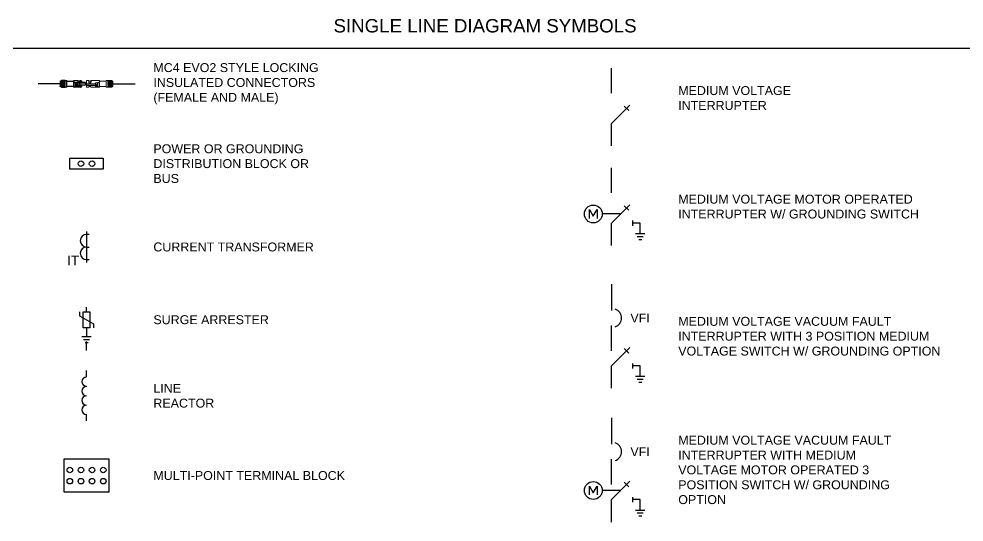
# Paper-space layout 'PV.E01.02 SYMBOLS AND ABBREVIATIONS' of a CAD drawing. Header units: feet, sheet in inches. Extents: x 0 to 34.7, y 0 to 23.
# Drawn here: x 6.47 to 17.07, y 17.11 to 22.76 of the extents above; entities that cross this region are included whole.
import ezdxf

# ---------------------------------------------------------------- set-up
doc = ezdxf.new("R2010")
doc.units = ezdxf.units.FT
doc.header["$MEASUREMENT"] = 0
for name, color, linetype in [('E-1LIN', 4, 'Continuous'), ('E-HARN-COMP', 8, 'Continuous'), ('G-ANNO-TEXT', 1, 'Continuous')]:
    doc.layers.add(name, color=color, linetype=linetype)
doc.styles.add('NEI-A', font='arial.ttf')

# ---------------------------------------------------------------- blocks, each defined once
blk = doc.blocks.new('1LIN-VFI')
at = {"color": 4, "linetype": 'Continuous'}
for points in [[(0, 0), (0, -0.296)], [(0, -0.749), (0, -0.466)], [(0, -1.17), (0, -0.919), (0.206, -0.713)], [(0.197, -0.774), (0.145, -0.722)], [(0.242, -0.947), (0.242, -0.89)], [(0.323, -1.037), (0.323, -0.919), (0.242, -0.919)], [(0.374, -1.039), (0.272, -1.039)], [(0.323, -1.037), (0.323, -1.037)], [(0.357, -1.072), (0.289, -1.072)], [(0.34, -1.106), (0.306, -1.106)]]:
    blk.add_lwpolyline(points, dxfattribs=at)
blk.add_lwpolyline([(0.042, -0.481, 0.707498), (0.042, -0.281, -0.640742)], format="xyb", dxfattribs=at)
at = {"color": 4, "linetype": 'Continuous', "insert": (0.213, -0.381), "char_height": 0.1, "attachment_point": 4, "style": 'NEI-A'}
blk.add_mtext_dynamic_manual_height_columns('VFI', width=0.15943, gutter_width=0.547, heights=[0], dxfattribs=at)
blk = doc.blocks.new('1LIN-DISCONNECT_SWITCH')
at = {"color": 4, "linetype": 'Continuous'}
for points in [[(0, -0.283), (0, 0)], [(0, -0.874), (0, -0.622), (0.206, -0.416)], [(0.197, -0.477), (0.145, -0.426)]]:
    blk.add_lwpolyline(points, dxfattribs=at)
blk = doc.blocks.new('MC_CONN_FEMALE_LOCKING')
for p, q in [((0, 0.0141), (0, -0.0141)), ((0.0042, 0.0166), (0.0266, 0.0166)), ((0.0042, 0.0116), (0.0266, 0.0116)), ((0.0266, 0.0097), (0.0042, 0.0097)), ((0.0042, 0.0035), (0.0266, 0.0035)), ((0.0266, 0.0011), (0.0042, 0.0011)), ((0.0083, 0.0184), (0.0266, 0.0184)), ((0.0266, 0.018), (0.0083, 0.018)), ((0.0083, 0.0157), (0.0266, 0.0157)), ((0.0266, 0.0135), (0.0083, 0.0135)), ((0.0083, 0.0088), (0.0266, 0.0088)), ((0.0266, 0.0053), (0.0083, 0.0053)), ((0.0266, 0.0184), (0.0266, 0.0185)), ((0.0266, 0.0157), (0.0266, 0.018)), ((0.0266, 0.0088), (0.0266, 0.0135)), ((0.0266, -0.0005), (0.0266, 0.0053)), ((0.0364, -0.0185), (0.0364, 0.0185)), ((0.0738, 0.0185), (0.0738, -0.007)), ((0.0755, 0.0099), (0.0755, -0.018)), ((0.0923, 0.0051), (0.0856, 0.0051)), ((0.0856, 0.0051), (0.0856, -0.0134)), ((0.0923, -0.0134), (0.0923, 0.0051)), ((0.0974, 0.0185), (0.0974, 0.0099)), ((0.0974, 0.0164), (0.1112, 0.0169)), ((0.1117, 0.012), (0.0974, 0.0115)), ((0.0974, 0.0094), (0.0974, 0.0099)), ((0.0974, 0.0002), (0.0974, 0.0094)), ((0.0974, -0.0085), (0.0974, 0.0002)), ((0.1185, 0.0101), (0.0978, 0.0093)), ((0.1056, 0.0092), (0.1056, -0.0035)), ((0.1069, 0.0079), (0.1069, 0.0049)), ((0.1409, 0.0078), (0.1069, 0.0078)), ((0.1069, 0.0049), (0.1409, 0.0049)), ((0.1069, 0.0049), (0.1069, -0.0078)), ((0.1112, 0.0181), (0.1135, 0.0182)), ((0.1112, 0.0181), (0.1112, 0.0132)), ((0.1135, 0.0133), (0.1112, 0.0132)), ((0.1117, 0.012), (0.1112, 0.0132)), ((0.1135, 0.0133), (0.1135, 0.0182)), ((0.1135, 0.0182), (0.1191, 0.016)), ((0.1135, 0.0133), (0.1191, 0.0111)), ((0.1191, 0.016), (0.1191, 0.0155)), ((0.1191, 0.016), (0.1191, 0.0111)), ((0.1191, 0.0155), (0.1191, 0.0155)), ((0.1191, 0.0107), (0.1191, 0.0111)), ((0.0042, -0.0056), (0.0266, -0.0056)), ((0.0266, -0.0077), (0.0042, -0.0077)), ((0.0042, -0.0131), (0.0266, -0.0131)), ((0.0266, -0.0145), (0.0042, -0.0145)), ((0.0062, -0.0174), (0.0042, -0.0174)), ((0.0083, -0.0005), (0.0266, -0.0005)), ((0.0266, -0.0042), (0.0083, -0.0042)), ((0.0083, -0.0097), (0.0266, -0.0097)), ((0.0266, -0.0126), (0.0083, -0.0126)), ((0.0083, -0.0162), (0.0266, -0.0162)), ((0.0266, -0.0177), (0.0083, -0.0177)), ((0.0083, -0.0184), (0.0266, -0.0184)), ((0.0266, -0.0097), (0.0266, -0.0042)), ((0.0266, -0.0162), (0.0266, -0.0126)), ((0.0266, -0.0185), (0.0266, -0.0177)), ((0.0738, -0.007), (0.0738, -0.0185)), ((0.0856, -0.0134), (0.0923, -0.0134)), ((0.088, -0.0051), (0.0866, -0.0051)), ((0.0866, -0.0051), (0.0866, -0.0062)), ((0.088, -0.006), (0.0866, -0.006)), ((0.0866, -0.0062), (0.088, -0.0062)), ((0.0892, -0.0038), (0.088, -0.0038)), ((0.088, -0.0038), (0.088, -0.0051)), ((0.088, -0.006), (0.088, -0.0062)), ((0.088, -0.0062), (0.088, -0.0074)), ((0.0892, -0.0073), (0.088, -0.0073)), ((0.088, -0.0074), (0.0892, -0.0074)), ((0.0892, -0.0051), (0.0892, -0.0038)), ((0.0906, -0.0051), (0.0892, -0.0051)), ((0.0892, -0.006), (0.0892, -0.0062)), ((0.0906, -0.006), (0.0892, -0.006)), ((0.0892, -0.0074), (0.0892, -0.0062)), ((0.0892, -0.0062), (0.0906, -0.0062)), ((0.0906, -0.0062), (0.0906, -0.0051)), ((0.0974, -0.0177), (0.0974, -0.0085)), ((0.0974, -0.0164), (0.1117, -0.0169)), ((0.0974, -0.018), (0.0974, -0.0177)), ((0.0974, -0.018), (0.0974, -0.0185)), ((0.1185, -0.0101), (0.0978, -0.0093)), ((0.1185, -0.015), (0.0978, -0.0142)), ((0.1056, -0.0035), (0.1056, -0.0092)), ((0.1409, -0.0078), (0.1069, -0.0078)), ((0.1069, -0.0078), (0.1069, -0.0079)), ((0.1112, -0.0181), (0.1112, -0.0169)), ((0.1117, -0.0169), (0.1112, -0.0181)), ((0.1112, -0.0181), (0.1135, -0.0182)), ((0.1135, -0.0182), (0.1191, -0.016)), ((0.1191, -0.016), (0.1191, -0.0155))]:
    blk.add_line(p, q)
for centre, radius, start, end in [((0.0978, 0.0089), 0.000374, 89.7535, 178.4381), ((0.1185, 0.0107), 0.000562, 269.9223, 0.5325), ((0.0978, -0.0138), 0.000374, 181.5689, 270.2395), ((0.0978, -0.0089), 0.000405, 218.5215, 268.2026), ((0.1185, -0.0107), 0.000562, 1.7474, 90.0991), ((0.1185, -0.0155), 0.000562, 359.4673, 90.0824)]:
    blk.add_arc(centre, radius, start, end)
for points, knots in [([(0, 0.0141), (0, 0.0142), (0, 0.0145), (0.0001, 0.0148), (0.0002, 0.0152), (0.0004, 0.0156), (0.0006, 0.0159), (0.0009, 0.0162), (0.0012, 0.0164), (0.0015, 0.0166), (0.0018, 0.0168), (0.0021, 0.0169), (0.0022, 0.0169)], [0, 0, 0, 0, 0.10003, 0.200056, 0.300052, 0.400274, 0.500206, 0.600381, 0.700131, 0.799747, 0.900416, 1, 1, 1, 1]), ([(0.0042, 0.0166), (0.0041, 0.0165), (0.004, 0.0163), (0.004, 0.0162), (0.004, 0.0161)], [0, 0, 0, 0, 0.524472, 1, 1, 1, 1]), ([(0.004, 0.0161), (0.004, 0.016), (0.004, 0.0159), (0.0041, 0.0157), (0.0042, 0.0157)], [0, 0, 0, 0, 0.475615, 1, 1, 1, 1]), ([(0.0042, 0.0116), (0.0041, 0.0113), (0.004, 0.0109), (0.004, 0.0103), (0.0041, 0.0099), (0.0042, 0.0097)], [0, 0, 0, 0, 0.336885, 0.680979, 1, 1, 1, 1]), ([(0.0042, 0.0035), (0.0041, 0.0032), (0.004, 0.0027), (0.004, 0.0019), (0.0041, 0.0014), (0.0042, 0.0011)], [0, 0, 0, 0, 0.336036, 0.681911, 1, 1, 1, 1]), ([(0.0075, 0.0178), (0.0069, 0.0176), (0.0058, 0.0172), (0.0047, 0.0168), (0.0042, 0.0166)], [0, 0, 0, 0, 0.5016, 1, 1, 1, 1]), ([(0.0042, 0.0157), (0.0047, 0.0157), (0.0058, 0.0157), (0.0069, 0.0157), (0.0075, 0.0157)], [0, 0, 0, 0, 0.49604, 1, 1, 1, 1]), ([(0.0075, 0.0133), (0.0069, 0.013), (0.0058, 0.0125), (0.0047, 0.0119), (0.0042, 0.0116)], [0, 0, 0, 0, 0.500108, 1, 1, 1, 1]), ([(0.0042, 0.0097), (0.0047, 0.0095), (0.0058, 0.0092), (0.0069, 0.009), (0.0075, 0.0088)], [0, 0, 0, 0, 0.497114, 1, 1, 1, 1]), ([(0.0075, 0.0052), (0.0069, 0.0049), (0.0058, 0.0043), (0.0047, 0.0038), (0.0042, 0.0035)], [0, 0, 0, 0, 0.50019, 1, 1, 1, 1]), ([(0.0042, 0.0011), (0.0047, 0.0009), (0.0058, 0.0003), (0.0069, -0.0001), (0.0075, -0.0004)], [0, 0, 0, 0, 0.499075, 1, 1, 1, 1]), ([(0.0075, 0.0184), (0.0076, 0.0184), (0.0078, 0.0184), (0.008, 0.0184), (0.0082, 0.0184), (0.0083, 0.0184)], [0, 0, 0, 0, 0.351902, 0.72828, 1, 1, 1, 1]), ([(0.0083, 0.018), (0.0082, 0.018), (0.008, 0.018), (0.0077, 0.0179), (0.0076, 0.0179), (0.0075, 0.0178)], [0, 0, 0, 0, 0.366297, 0.738235, 1, 1, 1, 1]), ([(0.0075, 0.0157), (0.0076, 0.0157), (0.0078, 0.0157), (0.008, 0.0157), (0.0082, 0.0157), (0.0083, 0.0157)], [0, 0, 0, 0, 0.347897, 0.725651, 1, 1, 1, 1]), ([(0.0083, 0.0135), (0.0082, 0.0134), (0.008, 0.0134), (0.0077, 0.0134), (0.0076, 0.0133), (0.0075, 0.0133)], [0, 0, 0, 0, 0.361511, 0.733306, 1, 1, 1, 1]), ([(0.0075, 0.0088), (0.0076, 0.0088), (0.0078, 0.0088), (0.008, 0.0088), (0.0082, 0.0088), (0.0083, 0.0088)], [0, 0, 0, 0, 0.351229, 0.727839, 1, 1, 1, 1]), ([(0.0083, 0.0053), (0.0082, 0.0053), (0.008, 0.0053), (0.0077, 0.0052), (0.0076, 0.0052), (0.0075, 0.0052)], [0, 0, 0, 0, 0.361786, 0.733582, 1, 1, 1, 1]), ([(0.0755, 0.0099), (0.0755, 0.0099), (0.0755, 0.0099), (0.0756, 0.0098), (0.0757, 0.0096), (0.0759, 0.0095), (0.0761, 0.0094), (0.0762, 0.0094)], [0, 0, 0, 0, 0.075711, 0.179944, 0.364404, 0.835625, 1, 1, 1, 1]), ([(0.0762, 0.0094), (0.0778, 0.0087), (0.0801, 0.0077), (0.0833, 0.0063), (0.0849, 0.0055), (0.0856, 0.0051)], [0, 0, 0, 0, 0.500294, 0.750053, 1, 1, 1, 1]), ([(0.0923, 0.0051), (0.0928, 0.0048), (0.0937, 0.004), (0.095, 0.0029), (0.0961, 0.0018), (0.0969, 0.0009), (0.0973, 0.0005), (0.0974, 0.0002)], [0, 0, 0, 0, 0.249655, 0.499064, 0.749429, 0.874826, 1, 1, 1, 1]), ([(0.1419, 0.0064), (0.1419, 0.0065), (0.1419, 0.0067), (0.1419, 0.007), (0.1419, 0.0072), (0.1418, 0.0074), (0.1417, 0.0075), (0.1416, 0.0076), (0.1415, 0.0077), (0.1413, 0.0078), (0.1412, 0.0078), (0.1411, 0.0078), (0.141, 0.0078), (0.1409, 0.0078)], [0, 0, 0, 0, 0.184323, 0.369552, 0.431018, 0.494647, 0.57509, 0.669545, 0.75354, 0.803206, 0.860768, 0.942971, 1, 1, 1, 1]), ([(0.1409, 0.0049), (0.141, 0.0049), (0.1411, 0.0049), (0.1413, 0.005), (0.1414, 0.005), (0.1416, 0.0051), (0.1417, 0.0052), (0.1418, 0.0053), (0.1419, 0.0055), (0.1419, 0.0059), (0.1419, 0.0062), (0.1419, 0.0064)], [0, 0, 0, 0, 0.083046, 0.158085, 0.262935, 0.337098, 0.402233, 0.482349, 0.555826, 0.696592, 1, 1, 1, 1]), ([(0.1418, 0.0075), (0.1418, 0.0074), (0.1418, 0.0074), (0.1418, 0.0073), (0.1419, 0.0073), (0.1419, 0.0072), (0.1419, 0.0071), (0.1419, 0.007), (0.1419, 0.007), (0.1419, 0.0069), (0.1419, 0.0069)], [0, 0, 0, 0, 0.122148, 0.248297, 0.373015, 0.498504, 0.624821, 0.749092, 0.874878, 1, 1, 1, 1]), ([(0.1419, 0.0069), (0.1419, 0.0069), (0.1419, 0.0069), (0.1419, 0.0068), (0.1419, 0.0067), (0.1419, 0.0066), (0.1419, 0.0064), (0.1419, 0.0064)], [0, 0, 0, 0, 0.00679, 0.082907, 0.273787, 0.579512, 1, 1, 1, 1]), ([(0.1419, 0.0064), (0.1419, 0.0062), (0.1419, 0.006), (0.1419, 0.0055), (0.1419, 0.005), (0.1419, 0.0046), (0.1419, 0.0042), (0.1419, 0.0038), (0.1419, 0.0033), (0.1419, 0.0026), (0.1419, 0.002), (0.1419, 0.0013), (0.1419, 0.0006), (0.1419, -0.0001), (0.1419, -0.0007), (0.1419, -0.0014), (0.1419, -0.002), (0.1419, -0.0024), (0.1419, -0.0026)], [0, 0, 0, 0, 0.04231, 0.094742, 0.1573, 0.195082, 0.234864, 0.276646, 0.343067, 0.413996, 0.488015, 0.563526, 0.640518, 0.718997, 0.791295, 0.862229, 0.931799, 1, 1, 1, 1]), ([(0.0022, -0.0169), (0.0021, -0.0169), (0.0018, -0.0168), (0.0015, -0.0166), (0.0012, -0.0164), (0.0009, -0.0162), (0.0006, -0.0159), (0.0004, -0.0156), (0.0002, -0.0152), (0.0001, -0.0148), (0, -0.0145), (0, -0.0142), (0, -0.0141)], [0, 0, 0, 0, 0.099587, 0.200251, 0.299868, 0.399618, 0.499784, 0.599735, 0.699937, 0.799944, 0.899958, 1, 1, 1, 1]), ([(0.0042, -0.0056), (0.0041, -0.0057), (0.004, -0.0061), (0.004, -0.0065), (0.004, -0.0067)], [0, 0, 0, 0, 0.497099, 1, 1, 1, 1]), ([(0.004, -0.0067), (0.004, -0.0068), (0.004, -0.0072), (0.0041, -0.0076), (0.0042, -0.0077)], [0, 0, 0, 0, 0.495282, 1, 1, 1, 1]), ([(0.0042, -0.0131), (0.0041, -0.0133), (0.004, -0.0136), (0.004, -0.0141), (0.0041, -0.0144), (0.0042, -0.0145)], [0, 0, 0, 0, 0.338458, 0.679234, 1, 1, 1, 1]), ([(0.0042, -0.0171), (0.0041, -0.0171), (0.004, -0.0172), (0.004, -0.0174), (0.0041, -0.0174), (0.0042, -0.0174)], [0, 0, 0, 0, 0.383429, 0.631409, 1, 1, 1, 1]), ([(0.0075, -0.0043), (0.0069, -0.0045), (0.0058, -0.0049), (0.0047, -0.0053), (0.0042, -0.0056)], [0, 0, 0, 0, 0.501802, 1, 1, 1, 1]), ([(0.0042, -0.0077), (0.0047, -0.0081), (0.0058, -0.0087), (0.0069, -0.0092), (0.0075, -0.0095)], [0, 0, 0, 0, 0.499967, 1, 1, 1, 1]), ([(0.0075, -0.0127), (0.0069, -0.0127), (0.0058, -0.0129), (0.0047, -0.013), (0.0042, -0.0131)], [0, 0, 0, 0, 0.503684, 1, 1, 1, 1]), ([(0.0042, -0.0145), (0.0047, -0.0148), (0.0058, -0.0153), (0.0069, -0.0158), (0.0075, -0.0161)], [0, 0, 0, 0, 0.499236, 1, 1, 1, 1]), ([(0.0075, -0.0176), (0.0069, -0.0175), (0.0058, -0.0174), (0.0047, -0.0172), (0.0042, -0.0171)], [0, 0, 0, 0, 0.50356, 1, 1, 1, 1]), ([(0.0042, -0.0174), (0.0047, -0.0176), (0.0058, -0.0179), (0.0069, -0.0182), (0.0075, -0.0184)], [0, 0, 0, 0, 0.497318, 1, 1, 1, 1]), ([(0.0075, -0.0004), (0.0076, -0.0004), (0.0078, -0.0005), (0.008, -0.0005), (0.0082, -0.0005), (0.0083, -0.0005)], [0, 0, 0, 0, 0.358153, 0.732426, 1, 1, 1, 1]), ([(0.0083, -0.0042), (0.0082, -0.0042), (0.008, -0.0042), (0.0077, -0.0043), (0.0076, -0.0043), (0.0075, -0.0043)], [0, 0, 0, 0, 0.36689, 0.738863, 1, 1, 1, 1]), ([(0.0075, -0.0095), (0.0076, -0.0095), (0.0078, -0.0096), (0.008, -0.0097), (0.0082, -0.0097), (0.0083, -0.0097)], [0, 0, 0, 0, 0.36171, 0.7348, 1, 1, 1, 1]), ([(0.0083, -0.0126), (0.0082, -0.0126), (0.008, -0.0126), (0.0077, -0.0127), (0.0076, -0.0127), (0.0075, -0.0127)], [0, 0, 0, 0, 0.372008, 0.74421, 1, 1, 1, 1]), ([(0.0075, -0.0161), (0.0076, -0.0161), (0.0078, -0.0162), (0.008, -0.0162), (0.0082, -0.0162), (0.0083, -0.0162)], [0, 0, 0, 0, 0.358775, 0.732839, 1, 1, 1, 1]), ([(0.0083, -0.0177), (0.0082, -0.0177), (0.008, -0.0177), (0.0077, -0.0176), (0.0076, -0.0176), (0.0075, -0.0176)], [0, 0, 0, 0, 0.371694, 0.743882, 1, 1, 1, 1]), ([(0.0075, -0.0184), (0.0076, -0.0184), (0.0078, -0.0184), (0.008, -0.0184), (0.0082, -0.0184), (0.0083, -0.0184)], [0, 0, 0, 0, 0.3519, 0.728282, 1, 1, 1, 1]), ([(0.0755, -0.018), (0.0755, -0.018), (0.0755, -0.018), (0.0756, -0.0179), (0.0757, -0.0178), (0.076, -0.0178), (0.0761, -0.0177), (0.0762, -0.0177)], [0, 0, 0, 0, 0.031541, 0.109701, 0.285282, 0.808544, 1, 1, 1, 1]), ([(0.0856, -0.0134), (0.0849, -0.0138), (0.0833, -0.0145), (0.0802, -0.016), (0.0778, -0.017), (0.0762, -0.0177)], [0, 0, 0, 0, 0.24954, 0.499276, 1, 1, 1, 1]), ([(0.0974, -0.0085), (0.0973, -0.0087), (0.0969, -0.0092), (0.0961, -0.0101), (0.0951, -0.0111), (0.0937, -0.0123), (0.0928, -0.013), (0.0923, -0.0134)], [0, 0, 0, 0, 0.121887, 0.244534, 0.492906, 0.745645, 1, 1, 1, 1]), ([(0.1417, -0.0075), (0.1417, -0.0075), (0.1417, -0.0075), (0.1416, -0.0076), (0.1414, -0.0077), (0.1412, -0.0078), (0.1411, -0.0078), (0.141, -0.0078), (0.1409, -0.0078)], [0, 0, 0, 0, 0.056801, 0.266575, 0.453065, 0.690822, 0.873365, 1, 1, 1, 1]), ([(0.1419, -0.0069), (0.1419, -0.0069), (0.1419, -0.007), (0.1419, -0.007), (0.1419, -0.0071), (0.1419, -0.0072), (0.1419, -0.0073), (0.1418, -0.0073), (0.1418, -0.0074), (0.1418, -0.0074), (0.1418, -0.0075)], [0, 0, 0, 0, 0.125061, 0.250714, 0.374997, 0.501326, 0.626689, 0.751419, 0.874759, 1, 1, 1, 1]), ([(0.1419, -0.0026), (0.1419, -0.0029), (0.1419, -0.0034), (0.1419, -0.0041), (0.1419, -0.0047), (0.1419, -0.0051), (0.1419, -0.0054), (0.1419, -0.0057), (0.1419, -0.006), (0.1419, -0.0063), (0.1419, -0.0066), (0.1419, -0.0067), (0.1419, -0.0068), (0.1419, -0.0069), (0.1419, -0.0069)], [0, 0, 0, 0, 0.1834, 0.352569, 0.507508, 0.584771, 0.655787, 0.720526, 0.805907, 0.877192, 0.933172, 0.972439, 0.994995, 1, 1, 1, 1])]:
    blk.add_open_spline(points, degree=3, knots=knots)
for points in [[(0.0022, 0.0169), (0.0066, 0.0181)], [(0.0066, 0.0181), (0.0075, 0.0184)], [(0.0266, 0.0185), (0.0364, 0.0185)], [(0.0364, 0.0157), (0.0738, 0.0157)], [(0.0738, 0.0185), (0.0974, 0.0185)], [(0.0975, 0.0092), (0.1056, 0.0092)], [(0.1056, 0.0092), (0.1069, 0.0079)], [(0.1191, 0.0155), (0.1191, 0.0106)], [(0.0066, -0.0181), (0.0022, -0.0169)], [(0.0364, -0.0185), (0.0266, -0.0185)], [(0.0738, -0.0157), (0.0364, -0.0157)], [(0.0974, -0.0185), (0.0738, -0.0185)], [(0.1056, -0.0092), (0.0974, -0.0092)], [(0.1069, -0.0079), (0.1056, -0.0092)], [(0.1191, -0.0106), (0.1191, -0.0155)]]:
    blk.add_open_spline(points, degree=1)
blk = doc.blocks.new('MC_CONN_MALE_LOCKING')
at = {"lineweight": 15}
for p, q in [((-0.1465, 0.0099), (-0.1465, 0.0185)), ((-0.1465, 0.0094), (-0.1465, 0.0099)), ((-0.1465, 0.0094), (-0.1465, 0.0007)), ((-0.1465, 0.0007), (-0.0974, 0.0007)), ((-0.1465, -0.0002), (-0.1465, 0.0007)), ((-0.1337, 0.0099), (-0.1337, 0.0185)), ((-0.1337, 0.0097), (-0.1337, 0.0099)), ((-0.1337, 0.0094), (-0.1337, 0.0097)), ((-0.1337, 0.0061), (-0.1337, 0.0094)), ((-0.1337, 0.0061), (-0.1331, 0.0064)), ((-0.1232, 0.0061), (-0.1337, 0.0061)), ((-0.1331, 0.0096), (-0.1331, 0.0179)), ((-0.1331, 0.0144), (-0.1232, 0.0144)), ((-0.1331, 0.0064), (-0.1331, 0.0096)), ((-0.1232, 0.0165), (-0.1232, 0.0074)), ((-0.1232, 0.0074), (-0.1232, 0.0061)), ((-0.1213, 0.0185), (-0.1213, 0.0099)), ((-0.0856, 0.0051), (-0.0974, 0.0051)), ((-0.0974, 0.0051), (-0.0974, -0.0134)), ((-0.0856, 0.0051), (-0.0856, -0.0134)), ((-0.0755, 0.0099), (-0.0755, -0.018)), ((-0.0738, 0.0185), (-0.0738, -0.0185)), ((-0.0364, -0.007), (-0.0364, 0.0185)), ((-0.0266, 0.0184), (-0.0266, 0.0185)), ((-0.0083, 0.0184), (-0.0266, 0.0184)), ((-0.0266, 0.018), (-0.0083, 0.018)), ((-0.0266, 0.0157), (-0.0266, 0.018)), ((-0.0042, 0.0166), (-0.0266, 0.0166)), ((-0.0083, 0.0157), (-0.0266, 0.0157)), ((-0.0266, 0.0135), (-0.0083, 0.0135)), ((-0.0266, 0.0088), (-0.0266, 0.0135)), ((-0.0042, 0.0116), (-0.0266, 0.0116)), ((-0.0266, 0.0097), (-0.0042, 0.0097)), ((-0.0083, 0.0088), (-0.0266, 0.0088)), ((-0.0266, 0.0053), (-0.0083, 0.0053)), ((-0.0266, -0.0005), (-0.0266, 0.0053)), ((-0.0042, 0.0035), (-0.0266, 0.0035)), ((-0.0266, 0.0011), (-0.0042, 0.0011)), ((0, 0.0141), (0, -0.0141)), ((-0.0974, -0.0002), (-0.1465, -0.0002)), ((-0.1465, -0.0082), (-0.1465, -0.0002)), ((-0.1465, -0.0082), (-0.0974, -0.0082)), ((-0.1465, -0.009), (-0.1465, -0.0082)), ((-0.0974, -0.009), (-0.1465, -0.009)), ((-0.1465, -0.009), (-0.1465, -0.0177)), ((-0.1465, -0.018), (-0.1465, -0.0177)), ((-0.1465, -0.0185), (-0.1465, -0.018)), ((-0.1337, -0.0144), (-0.1232, -0.0144)), ((-0.1337, -0.0177), (-0.1337, -0.0144)), ((-0.1331, -0.0174), (-0.1337, -0.018)), ((-0.1337, -0.0179), (-0.1337, -0.0177)), ((-0.1337, -0.018), (-0.1337, -0.0179)), ((-0.1337, -0.0185), (-0.1337, -0.018)), ((-0.1331, -0.0174), (-0.1331, -0.0144)), ((-0.1331, -0.0179), (-0.1331, -0.0174)), ((-0.1232, -0.0144), (-0.1232, -0.0156)), ((-0.1232, -0.0156), (-0.1232, -0.0165)), ((-0.1213, -0.018), (-0.1213, -0.0185)), ((-0.0856, -0.0134), (-0.0974, -0.0134)), ((-0.0906, -0.0013), (-0.0866, -0.0013)), ((-0.0906, -0.0023), (-0.0906, -0.0013)), ((-0.0906, -0.0015), (-0.0866, -0.0015)), ((-0.0906, -0.0022), (-0.0881, -0.0022)), ((-0.0881, -0.0023), (-0.0906, -0.0023)), ((-0.0906, -0.0042), (-0.0906, -0.0031)), ((-0.0906, -0.0049), (-0.0881, -0.0049)), ((-0.0906, -0.0059), (-0.0906, -0.0049)), ((-0.0906, -0.0057), (-0.0891, -0.0057)), ((-0.0891, -0.0059), (-0.0906, -0.0059)), ((-0.0905, -0.0085), (-0.0905, -0.0087)), ((-0.09, -0.009), (-0.0891, -0.009)), ((-0.0891, -0.0057), (-0.0891, -0.0059)), ((-0.0891, -0.0086), (-0.0891, -0.0095)), ((-0.0891, -0.0093), (-0.0891, -0.009)), ((-0.0891, -0.0093), (-0.0891, -0.0095)), ((-0.089, -0.0035), (-0.089, -0.0037)), ((-0.0881, -0.0022), (-0.0881, -0.0023)), ((-0.0881, -0.0048), (-0.0881, -0.0049)), ((-0.0881, -0.0057), (-0.0866, -0.0057)), ((-0.0881, -0.0057), (-0.0881, -0.0059)), ((-0.0866, -0.0059), (-0.0881, -0.0059)), ((-0.088, -0.0094), (-0.088, -0.0086)), ((-0.088, -0.009), (-0.0872, -0.009)), ((-0.0867, -0.0085), (-0.0867, -0.0087)), ((-0.0866, -0.0013), (-0.0866, -0.0029)), ((-0.0866, -0.0044), (-0.0866, -0.0059)), ((-0.0364, -0.0185), (-0.0364, -0.007)), ((-0.0083, -0.0005), (-0.0266, -0.0005)), ((-0.0266, -0.0042), (-0.0083, -0.0042)), ((-0.0266, -0.0097), (-0.0266, -0.0042)), ((-0.0042, -0.0056), (-0.0266, -0.0056)), ((-0.0266, -0.0077), (-0.0042, -0.0077)), ((-0.0083, -0.0097), (-0.0266, -0.0097)), ((-0.0266, -0.0126), (-0.0083, -0.0126)), ((-0.0266, -0.0162), (-0.0266, -0.0126)), ((-0.0042, -0.0131), (-0.0266, -0.0131)), ((-0.0266, -0.0145), (-0.0042, -0.0145)), ((-0.0083, -0.0162), (-0.0266, -0.0162)), ((-0.0266, -0.0177), (-0.0083, -0.0177)), ((-0.0266, -0.0185), (-0.0266, -0.0177)), ((-0.0083, -0.0184), (-0.0266, -0.0184)), ((-0.0062, -0.0174), (-0.0042, -0.0174))]:
    blk.add_line(p, q, dxfattribs=at)
at = {"lineweight": 15, "flags": 128}
for points in [[(-0.0906, -0.0041), (-0.0893, -0.0044), (-0.0881, -0.0048)], [(-0.0881, -0.0049), (-0.0893, -0.0046), (-0.0906, -0.0042)], [(-0.0866, -0.0029), (-0.0878, -0.0033), (-0.089, -0.0037)], [(-0.089, -0.0037), (-0.0878, -0.004), (-0.0866, -0.0044)]]:
    blk.add_lwpolyline(points, dxfattribs=at)
at = {"lineweight": 15}
for centre, radius, start, end in [((-0.2476, 0.4734), 0.5017, 288.2403, 288.5313), ((-0.089, -0.0076), 0.00172, 235.1917, 265.5616), ((-0.2283, 0.4429), 0.4676, 287.3278, 287.6321), ((-0.0882, -0.0076), 0.00174, 278.7709, 304.6362)]:
    blk.add_arc(centre, radius, start, end, dxfattribs=at)
for points in [[(-0.1337, 0.0185), (-0.1465, 0.0185)], [(-0.1331, 0.0179), (-0.1337, 0.0185)], [(-0.1331, 0.0096), (-0.1337, 0.0097)], [(-0.1213, 0.0185), (-0.1232, 0.0165)], [(-0.1232, 0.0074), (-0.1215, 0.0094)], [(-0.0738, 0.0185), (-0.1213, 0.0185)], [(-0.0364, 0.0157), (-0.0738, 0.0157)], [(-0.0266, 0.0185), (-0.0364, 0.0185)], [(-0.0066, 0.0181), (-0.0075, 0.0184)], [(-0.0075, 0.0178), (-0.0042, 0.0166)], [(-0.0042, 0.0157), (-0.0075, 0.0157)], [(-0.0075, 0.0133), (-0.0042, 0.0116)], [(-0.0042, 0.0097), (-0.0075, 0.0088)], [(-0.0075, 0.0052), (-0.0042, 0.0035)], [(-0.0042, 0.0011), (-0.0075, -0.0004)], [(-0.0022, 0.0169), (-0.0066, 0.0181)], [(-0.0042, 0.0166), (-0.004, 0.0161)], [(-0.004, 0.0161), (-0.0042, 0.0157)], [(-0.1465, -0.0185), (-0.1337, -0.0185)], [(-0.1337, -0.0179), (-0.1331, -0.0174)], [(-0.1337, -0.0185), (-0.1331, -0.0179)], [(-0.1232, -0.0156), (-0.1215, -0.0177)], [(-0.1232, -0.0165), (-0.1213, -0.0185)], [(-0.1213, -0.0185), (-0.0738, -0.0185)], [(-0.0899, -0.0076), (-0.0899, -0.0078)], [(-0.0891, -0.009), (-0.0891, -0.0086)], [(-0.0873, -0.0078), (-0.0873, -0.0076)], [(-0.0738, -0.0157), (-0.0364, -0.0157)], [(-0.0364, -0.0185), (-0.0266, -0.0185)], [(-0.0075, -0.0043), (-0.0042, -0.0056)], [(-0.0042, -0.0077), (-0.0075, -0.0095)], [(-0.0075, -0.0127), (-0.0042, -0.0131)], [(-0.0042, -0.0145), (-0.0075, -0.0161)], [(-0.0075, -0.0176), (-0.0042, -0.0171)], [(-0.0066, -0.0181), (-0.0022, -0.0169)], [(-0.0042, -0.0056), (-0.004, -0.0067)], [(-0.004, -0.0067), (-0.0042, -0.0077)]]:
    blk.add_open_spline(points, degree=1, dxfattribs=at)
for points, knots in [([(-0.1213, 0.0099), (-0.1213, 0.0099), (-0.1213, 0.0098), (-0.1213, 0.0096), (-0.1214, 0.0095), (-0.1215, 0.0094), (-0.1215, 0.0094)], [0, 0, 0, 0, 0.234236, 0.453728, 0.841104, 1, 1, 1, 1]), ([(-0.0762, 0.0094), (-0.0778, 0.0087), (-0.0809, 0.0074), (-0.0841, 0.0059), (-0.0856, 0.0051)], [0, 0, 0, 0, 0.500323, 1, 1, 1, 1]), ([(-0.0755, 0.0099), (-0.0755, 0.0099), (-0.0755, 0.0099), (-0.0756, 0.0098), (-0.0757, 0.0096), (-0.0759, 0.0095), (-0.0761, 0.0094), (-0.0762, 0.0094)], [0, 0, 0, 0, 0.075721, 0.180211, 0.36466, 0.835604, 1, 1, 1, 1]), ([(-0.0075, 0.0184), (-0.0077, 0.0184), (-0.0079, 0.0184), (-0.0082, 0.0184), (-0.0083, 0.0184)], [0, 0, 0, 0, 0.727842, 1, 1, 1, 1]), ([(-0.0083, 0.018), (-0.0081, 0.018), (-0.0078, 0.0179), (-0.0076, 0.0179), (-0.0075, 0.0178)], [0, 0, 0, 0, 0.738055, 1, 1, 1, 1]), ([(-0.0075, 0.0157), (-0.0077, 0.0157), (-0.0079, 0.0157), (-0.0082, 0.0157), (-0.0083, 0.0157)], [0, 0, 0, 0, 0.72542, 1, 1, 1, 1]), ([(-0.0083, 0.0135), (-0.0081, 0.0134), (-0.0078, 0.0134), (-0.0076, 0.0133), (-0.0075, 0.0133)], [0, 0, 0, 0, 0.732809, 1, 1, 1, 1]), ([(-0.0075, 0.0088), (-0.0077, 0.0088), (-0.0079, 0.0088), (-0.0082, 0.0088), (-0.0083, 0.0088)], [0, 0, 0, 0, 0.727429, 1, 1, 1, 1]), ([(-0.0083, 0.0053), (-0.0081, 0.0053), (-0.0078, 0.0053), (-0.0076, 0.0052), (-0.0075, 0.0052)], [0, 0, 0, 0, 0.733106, 1, 1, 1, 1]), ([(-0.0042, 0.0116), (-0.0041, 0.0111), (-0.0039, 0.0105), (-0.0041, 0.0099), (-0.0042, 0.0097)], [0, 0, 0, 0, 0.679533, 1, 1, 1, 1]), ([(-0.0042, 0.0035), (-0.0041, 0.0029), (-0.0039, 0.0021), (-0.0041, 0.0014), (-0.0042, 0.0011)], [0, 0, 0, 0, 0.680959, 1, 1, 1, 1]), ([(0, 0.0141), (0, 0.0142), (0, 0.0146), (-0.0001, 0.015), (-0.0003, 0.0155), (-0.0006, 0.0159), (-0.0009, 0.0162), (-0.0013, 0.0165), (-0.0017, 0.0168), (-0.002, 0.0169), (-0.0022, 0.0169)], [0, 0, 0, 0, 0.125063, 0.250026, 0.374991, 0.500205, 0.624993, 0.750269, 0.874974, 1, 1, 1, 1]), ([(-0.1213, -0.018), (-0.1213, -0.018), (-0.1213, -0.018), (-0.1213, -0.0179), (-0.1214, -0.0178), (-0.1215, -0.0177), (-0.1215, -0.0177)], [0, 0, 0, 0, 0.133744, 0.328934, 0.783703, 1, 1, 1, 1]), ([(-0.0905, -0.0087), (-0.0906, -0.0084), (-0.0907, -0.0082), (-0.0907, -0.0076), (-0.0906, -0.0072), (-0.0905, -0.0069), (-0.0904, -0.0068)], [0, 0, 0, 0, 0.371874, 0.459463, 0.832611, 1, 1, 1, 1]), ([(-0.0907, -0.0077), (-0.0907, -0.0079), (-0.0906, -0.0082), (-0.0905, -0.0085), (-0.0905, -0.0085)], [0, 0, 0, 0, 0.810759, 1, 1, 1, 1]), ([(-0.0905, -0.0085), (-0.0904, -0.0086), (-0.0902, -0.0088), (-0.09, -0.009), (-0.09, -0.009)], [0, 0, 0, 0, 0.667278, 1, 1, 1, 1]), ([(-0.0891, -0.0095), (-0.0893, -0.0094), (-0.0896, -0.0094), (-0.0901, -0.0091), (-0.0904, -0.0089), (-0.0904, -0.0087), (-0.0905, -0.0087)], [0, 0, 0, 0, 0.325549, 0.634412, 0.931075, 1, 1, 1, 1]), ([(-0.0904, -0.0068), (-0.0903, -0.0067), (-0.09, -0.0063), (-0.0895, -0.006), (-0.0892, -0.0059), (-0.0891, -0.0059)], [0, 0, 0, 0, 0.383045, 0.781036, 1, 1, 1, 1]), ([(-0.0899, -0.0077), (-0.0899, -0.0077), (-0.0899, -0.0076), (-0.0899, -0.0074), (-0.0897, -0.0072), (-0.0896, -0.0071), (-0.0895, -0.007)], [0, 0, 0, 0, 0.034414, 0.349853, 0.680703, 1, 1, 1, 1]), ([(-0.0895, -0.0072), (-0.0896, -0.0072), (-0.0897, -0.0073), (-0.0899, -0.0076), (-0.0899, -0.0077), (-0.0899, -0.0078), (-0.0899, -0.0078)], [0, 0, 0, 0, 0.341237, 0.666263, 0.965545, 1, 1, 1, 1]), ([(-0.0899, -0.0078), (-0.0899, -0.0079), (-0.0899, -0.0081), (-0.0897, -0.0083), (-0.0894, -0.0085), (-0.0892, -0.0086), (-0.0891, -0.0086)], [0, 0, 0, 0, 0.232771, 0.473354, 0.729487, 1, 1, 1, 1]), ([(-0.0895, -0.007), (-0.0894, -0.0069), (-0.089, -0.0068), (-0.0884, -0.0068), (-0.088, -0.0069), (-0.0877, -0.007), (-0.0877, -0.007)], [0, 0, 0, 0, 0.287736, 0.582341, 0.874318, 1, 1, 1, 1]), ([(-0.0877, -0.0072), (-0.0878, -0.0071), (-0.0882, -0.0069), (-0.0888, -0.0069), (-0.0892, -0.007), (-0.0894, -0.0071), (-0.0895, -0.0072)], [0, 0, 0, 0, 0.28777, 0.582351, 0.874348, 1, 1, 1, 1]), ([(-0.0881, -0.0059), (-0.0879, -0.006), (-0.0875, -0.0061), (-0.087, -0.0065), (-0.0869, -0.0068), (-0.0868, -0.0068)], [0, 0, 0, 0, 0.404651, 0.798844, 1, 1, 1, 1]), ([(-0.088, -0.0086), (-0.0879, -0.0085), (-0.0877, -0.0085), (-0.0874, -0.0083), (-0.0873, -0.008), (-0.0873, -0.0079), (-0.0873, -0.0078)], [0, 0, 0, 0, 0.284382, 0.55564, 0.818135, 1, 1, 1, 1]), ([(-0.0867, -0.0087), (-0.0868, -0.0088), (-0.087, -0.0091), (-0.0875, -0.0093), (-0.0878, -0.0094), (-0.088, -0.0094)], [0, 0, 0, 0, 0.329496, 0.682361, 1, 1, 1, 1]), ([(-0.0877, -0.007), (-0.0876, -0.0071), (-0.0874, -0.0072), (-0.0873, -0.0074), (-0.0873, -0.0076), (-0.0873, -0.0077), (-0.0873, -0.0077)], [0, 0, 0, 0, 0.341346, 0.666157, 0.965283, 1, 1, 1, 1]), ([(-0.0873, -0.0078), (-0.0873, -0.0078), (-0.0873, -0.0077), (-0.0873, -0.0075), (-0.0875, -0.0073), (-0.0876, -0.0072), (-0.0877, -0.0072)], [0, 0, 0, 0, 0.034698, 0.35003, 0.680911, 1, 1, 1, 1]), ([(-0.0872, -0.009), (-0.0871, -0.0089), (-0.0869, -0.0088), (-0.0868, -0.0086), (-0.0867, -0.0085)], [0, 0, 0, 0, 0.69105, 1, 1, 1, 1]), ([(-0.0868, -0.0068), (-0.0867, -0.0071), (-0.0865, -0.0074), (-0.0865, -0.008), (-0.0866, -0.0084), (-0.0867, -0.0086), (-0.0867, -0.0087)], [0, 0, 0, 0, 0.383783, 0.542833, 0.917129, 1, 1, 1, 1]), ([(-0.0867, -0.0085), (-0.0866, -0.0083), (-0.0865, -0.008), (-0.0865, -0.0077), (-0.0865, -0.0077)], [0, 0, 0, 0, 0.818348, 1, 1, 1, 1]), ([(-0.0856, -0.0134), (-0.0841, -0.0142), (-0.081, -0.0156), (-0.0778, -0.017), (-0.0762, -0.0177)], [0, 0, 0, 0, 0.499249, 1, 1, 1, 1]), ([(-0.0755, -0.018), (-0.0755, -0.018), (-0.0755, -0.018), (-0.0756, -0.0179), (-0.0757, -0.0178), (-0.076, -0.0178), (-0.0761, -0.0177), (-0.0762, -0.0177)], [0, 0, 0, 0, 0.031592, 0.110091, 0.285672, 0.808544, 1, 1, 1, 1]), ([(-0.0075, -0.0004), (-0.0077, -0.0004), (-0.0079, -0.0005), (-0.0082, -0.0005), (-0.0083, -0.0005)], [0, 0, 0, 0, 0.731686, 1, 1, 1, 1]), ([(-0.0083, -0.0042), (-0.0081, -0.0042), (-0.0078, -0.0042), (-0.0076, -0.0043), (-0.0075, -0.0043)], [0, 0, 0, 0, 0.738718, 1, 1, 1, 1]), ([(-0.0075, -0.0095), (-0.0077, -0.0096), (-0.0079, -0.0097), (-0.0082, -0.0097), (-0.0083, -0.0097)], [0, 0, 0, 0, 0.733917, 1, 1, 1, 1]), ([(-0.0083, -0.0126), (-0.0081, -0.0126), (-0.0078, -0.0126), (-0.0076, -0.0127), (-0.0075, -0.0127)], [0, 0, 0, 0, 0.744402, 1, 1, 1, 1]), ([(-0.0075, -0.0161), (-0.0077, -0.0161), (-0.0079, -0.0162), (-0.0082, -0.0162), (-0.0083, -0.0162)], [0, 0, 0, 0, 0.732073, 1, 1, 1, 1]), ([(-0.0083, -0.0177), (-0.0081, -0.0177), (-0.0078, -0.0177), (-0.0076, -0.0176), (-0.0075, -0.0176)], [0, 0, 0, 0, 0.744043, 1, 1, 1, 1]), ([(-0.0075, -0.0184), (-0.0077, -0.0184), (-0.0079, -0.0184), (-0.0082, -0.0184), (-0.0083, -0.0184)], [0, 0, 0, 0, 0.72784, 1, 1, 1, 1]), ([(-0.0042, -0.0174), (-0.0047, -0.0176), (-0.0058, -0.0179), (-0.0069, -0.0182), (-0.0075, -0.0184)], [0, 0, 0, 0, 0.497343, 1, 1, 1, 1]), ([(-0.0042, -0.0131), (-0.0041, -0.0134), (-0.0039, -0.0139), (-0.0041, -0.0144), (-0.0042, -0.0145)], [0, 0, 0, 0, 0.676817, 1, 1, 1, 1]), ([(-0.0042, -0.0171), (-0.0041, -0.0172), (-0.004, -0.0173), (-0.0041, -0.0174), (-0.0042, -0.0174)], [0, 0, 0, 0, 0.603484, 1, 1, 1, 1]), ([(-0.0022, -0.0169), (-0.002, -0.0169), (-0.0017, -0.0168), (-0.0013, -0.0165), (-0.0009, -0.0162), (-0.0006, -0.0159), (-0.0003, -0.0155), (-0.0001, -0.015), (0, -0.0146), (0, -0.0142), (0, -0.0141)], [0, 0, 0, 0, 0.125029, 0.249733, 0.375002, 0.499798, 0.625012, 0.749986, 0.874938, 1, 1, 1, 1])]:
    blk.add_open_spline(points, degree=3, knots=knots, dxfattribs=at)
blk = doc.blocks.new('1LIN-DC_COMBINER_BOX_POWER_DISTRIBUTION_BUS')
at = {"color": 4}
blk.add_lwpolyline([(0.0625, 0), (0.0625, -0.375), (-0.0625, -0.375), (-0.0625, 0)], close=True, dxfattribs=at)
for centre in [(0, -0.125), (0, -0.25)]:
    blk.add_circle(centre, 0.0312, dxfattribs=at)
blk = doc.blocks.new('1LIN-CURRNET_TRANSMITTER')
at = {"color": 4, "linetype": 'Continuous'}
for points in [[(0, 0), (0, -0.35)], [(0, -0.175), (0.03, -0.175)]]:
    blk.add_lwpolyline(points, dxfattribs=at)
blk.add_lwpolyline([(0.03, -0.034375), (0, -0.034375, 1), (0, -0.175, 1), (0, -0.315625), (0.03, -0.315625)], format="xyb", dxfattribs=at)
at = {"color": 0, "insert": (-0.15, -0.325), "char_height": 0.109375, "attachment_point": 5, "style": 'NEI-A'}
blk.add_mtext_dynamic_manual_height_columns('IT', width=0.09276042, gutter_width=0.546875, heights=[0], dxfattribs=at)
blk = doc.blocks.new('1LIN-MULTI_POINT_TERMINAL_BLOCK')
at = {"color": 4, "linetype": 'Continuous', "flags": 128}
blk.add_lwpolyline([(-0.25, 0.1875), (0.25, 0.1875), (0.25, -0.1875), (-0.25, -0.1875)], close=True, dxfattribs=at)
at = {"color": 4, "linetype": 'Continuous'}
for centre in [(-0.1875, 0.0625), (-0.0625, 0.0625), (0.0625, 0.0625), (0.1875, 0.0625), (-0.1875, -0.0625), (-0.0625, -0.0625), (0.0625, -0.0625), (0.1875, -0.0625)]:
    blk.add_circle(centre, 0.0312, dxfattribs=at)
blk = doc.blocks.new('1LIN-SURGE_ARRESTER')
at = {"color": 4, "linetype": 'Continuous', "flags": 128}
for points in [[(0, -0.05), (0, 0)], [(-0.077, -0.05), (-0.077, -0.096), (0.077, -0.184), (0.077, -0.23)], [(0, -0.23), (0, -0.33)]]:
    blk.add_lwpolyline(points, dxfattribs=at)
blk.add_lwpolyline([(-0.038, -0.05), (0.037, -0.05), (0.037, -0.23), (-0.038, -0.23)], close=True, dxfattribs=at)
at = {"color": 4, "linetype": 'Continuous'}
for points in [[(0.051, -0.33), (-0.051, -0.33)], [(0.034, -0.364), (-0.034, -0.364)], [(0.017, -0.397), (-0.017, -0.397)], [(0, -0.329), (0, -0.329)]]:
    blk.add_lwpolyline(points, dxfattribs=at)
blk = doc.blocks.new('1LIN-DISCONNECT_SWITCH_MOTOR_OPERATED')
at = {"color": 4, "linetype": 'Continuous'}
for points in [[(0, -0.283), (0, 0)], [(0, -0.874), (0, -0.622), (0.206, -0.416)], [(0.197, -0.477), (0.145, -0.426)], [(0.242, -0.651), (0.242, -0.594)], [(0.323, -0.741), (0.323, -0.622), (0.242, -0.622)], [(0.374, -0.742), (0.272, -0.742)], [(0.323, -0.741), (0.323, -0.741)], [(0.357, -0.776), (0.289, -0.776)], [(0.34, -0.81), (0.306, -0.81)]]:
    blk.add_lwpolyline(points, dxfattribs=at)
at = {"color": 4, "linetype": 'Continuous', "flags": 128}
for points in [[(-0.245, -0.569), (-0.245, -0.469), (-0.203, -0.544), (-0.161, -0.469), (-0.161, -0.569)], [(0.103, -0.519), (-0.103, -0.519)]]:
    blk.add_lwpolyline(points, dxfattribs=at)
at = {"color": 4, "linetype": 'Continuous'}
blk.add_circle((-0.203, -0.519), 0.1, dxfattribs=at)
blk = doc.blocks.new('1LIN-VFI_MOTOR_OPERATED')
at = {"color": 4, "linetype": 'Continuous'}
for points in [[(0, 0), (0, -0.296)], [(0, -0.749), (0, -0.466)], [(0, -1.17), (0, -0.919), (0.206, -0.713)], [(0.197, -0.774), (0.145, -0.722)], [(0.242, -0.947), (0.242, -0.89)], [(0.323, -1.037), (0.323, -0.919), (0.242, -0.919)], [(0.374, -1.039), (0.272, -1.039)], [(0.323, -1.037), (0.323, -1.037)], [(0.357, -1.072), (0.289, -1.072)], [(0.34, -1.106), (0.306, -1.106)]]:
    blk.add_lwpolyline(points, dxfattribs=at)
blk.add_lwpolyline([(0.042, -0.481, 0.707498), (0.042, -0.281, -0.640742)], format="xyb", dxfattribs=at)
at = {"color": 4, "linetype": 'Continuous', "flags": 128}
for points in [[(-0.245, -0.866), (-0.245, -0.766), (-0.203, -0.841), (-0.161, -0.766), (-0.161, -0.866)], [(0.103, -0.816), (-0.103, -0.816)]]:
    blk.add_lwpolyline(points, dxfattribs=at)
at = {"color": 4, "linetype": 'Continuous'}
blk.add_circle((-0.203, -0.816), 0.1, dxfattribs=at)
at = {"color": 4, "linetype": 'Continuous', "insert": (0.213, -0.381), "char_height": 0.1, "attachment_point": 4, "style": 'NEI-A'}
blk.add_mtext_dynamic_manual_height_columns('VFI', width=0.15943, gutter_width=0.547, heights=[0], dxfattribs=at)

psp = doc.layouts.new('PV.E01.02 SYMBOLS AND ABBREVIATIONS')

# ---------------------------------------------------------------- linework, layer by layer
at = {"layer": 'E-1LIN'}
for p, q in [((7.225, 19.038), (7.225, 19.138)), ((7.225, 18.739), (7.225, 18.81)), ((7.225, 18.247), (7.225, 18.318))]:
    psp.add_line(p, q, dxfattribs=at)
psp.add_lwpolyline([(7.225, 18.739, 1), (7.225, 18.634, 1), (7.225, 18.528, 1), (7.225, 18.423, 1), (7.225, 18.318)], format="xyb", dxfattribs=at)
at = {"layer": 'E-HARN-COMP', "flags": 128}
for points in [[(6.931, 22.028), (6.681, 22.028)], [(6.931, 22.028), (6.681, 22.028)], [(7.519, 22.028), (7.769, 22.028)]]:
    psp.add_lwpolyline(points, dxfattribs=at)
at = {"layer": 'G-ANNO-TEXT'}
psp.add_line((0, 22.428), (23.076, 22.428), dxfattribs=at)

# ---------------------------------------------------------------- block references
at = {"layer": 'E-1LIN'}
for name, p in [('1LIN-DISCONNECT_SWITCH', (13.114, 22.205)), ('1LIN-DISCONNECT_SWITCH_MOTOR_OPERATED', (13.114, 21.087)), ('1LIN-CURRNET_TRANSMITTER', (7.225, 20.372)), ('1LIN-VFI', (13.114, 19.782)), ('1LIN-SURGE_ARRESTER', (7.225, 19.521)), ('1LIN-VFI_MOTOR_OPERATED', (13.114, 18.282)), ('1LIN-MULTI_POINT_TERMINAL_BLOCK', (7.225, 17.633))]:
    psp.add_blockref(name, p, dxfattribs=at)
at = {"layer": 'E-1LIN', "rotation": 90}
psp.add_blockref('1LIN-DC_COMBINER_BOX_POWER_DISTRIBUTION_BUS', (7.037, 21.132), dxfattribs=at)
at = {"layer": 'E-HARN-COMP', "xscale": 2, "yscale": 2, "zscale": 2}
for name, p in [('MC_CONN_FEMALE_LOCKING', (6.931, 22.028)), ('MC_CONN_MALE_LOCKING', (7.519, 22.028))]:
    psp.add_blockref(name, p, dxfattribs=at)

# ---------------------------------------------------------------- texts
at = {"layer": 'G-ANNO-TEXT', "attachment_point": 4, "style": 'NEI-A'}
for s, width, insert, char_height in [('\\pxqc;SINGLE LINE DIAGRAM SYMBOLS', 3.39082, (10.001, 22.678), 0.15), ('MC4 EVO2 STYLE LOCKING INSULATED CONNECTORS (FEMALE AND MALE)', 2.30109, (7.975, 22.028), 0.1), ('MEDIUM VOLTAGE INTERRUPTER ', 2.07609, (13.864, 21.868), 0.1), ('POWER OR GROUNDING DISTRIBUTION BLOCK OR BUS', 1.95109, (7.975, 21.132), 0.1), ('MEDIUM VOLTAGE MOTOR OPERATED INTERRUPTER W/ GROUNDING SWITCH', 2.97941, (13.864, 20.65), 0.1), ('CURRENT TRANSFORMER', 2.97941, (7.975, 20.197), 0.1), ('SURGE ARRESTER', 2.97941, (7.975, 19.381), 0.1), ('MEDIUM VOLTAGE VACUUM FAULT INTERRUPTER WITH 3 POSITION MEDIUM VOLTAGE SWITCH W/ GROUNDING OPTION', 2.97941, (13.864, 19.196), 0.1), ('MEDIUM VOLTAGE VACUUM FAULT INTERRUPTER WITH MEDIUM VOLTAGE MOTOR OPERATED 3 POSITION SWITCH W/ GROUNDING OPTION', 2.49693, (13.864, 17.696), 0.1), ('MULTI-POINT TERMINAL BLOCK', 2.97941, (7.975, 17.633), 0.1)]:
    psp.add_mtext_dynamic_manual_height_columns(s, width=width, gutter_width=0.547, heights=[0], dxfattribs=dict(at, insert=insert, char_height=char_height))
at = {"layer": 'G-ANNO-TEXT', "insert": (7.975, 18.528), "char_height": 0.1, "width": 0.92609, "attachment_point": 4, "style": 'NEI-A'}
psp.add_mtext('LINE REACTOR', dxfattribs=at)

doc.saveas('drawing.dxf')
